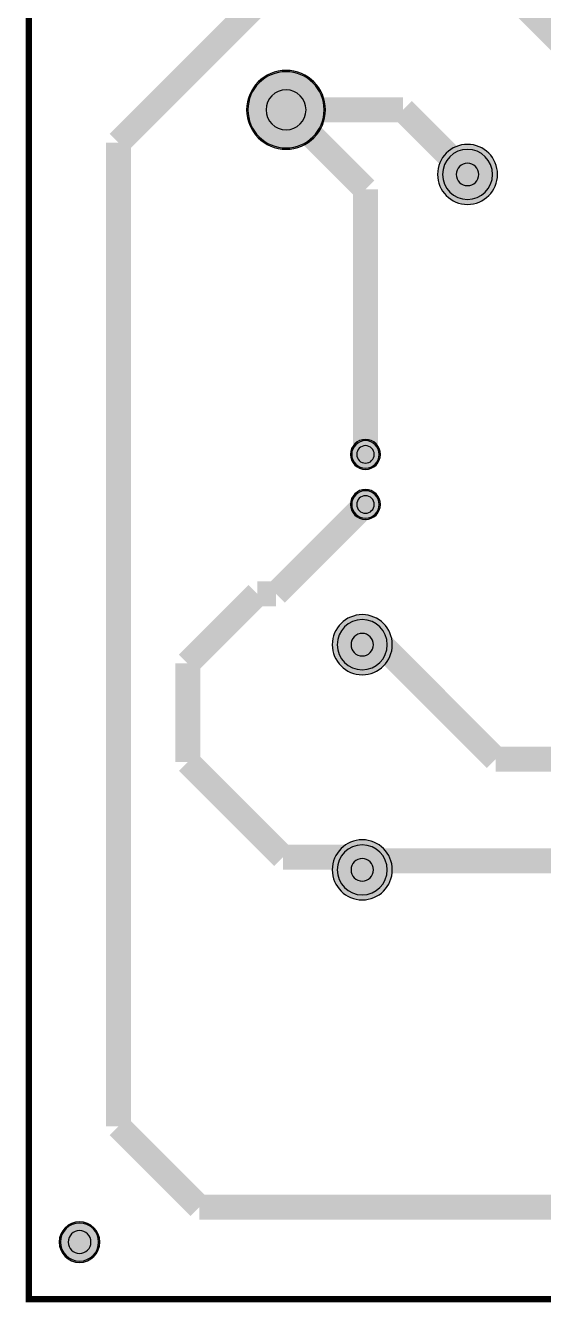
# Model space of a CAD drawing. Header units: millimetres. Extents: x -49.8 to 36.4, y -80.6 to -3.6.
# Drawn here: x -49.8 to -29.1, y -80.6 to -29.6 of the extents above; entities that cross this region are included whole.
import ezdxf

# ---------------------------------------------------------------- set-up
doc = ezdxf.new("R2010")
doc.units = ezdxf.units.MM
doc.header["$MEASUREMENT"] = 0
for name, color, linetype, true_color in [('Board-Outline-Layer', 7, 'Continuous', 0xff00ff), ('Bottom-Layer', 7, 'Continuous', 0x0000ff), ('Bottom-Paste-Mask-Layer', 7, 'Continuous', 0x800000), ('Bottom-Solder-Mask-Layer', 7, 'Continuous', 0xaa00ff), ('Hole-Layer', 7, 'Continuous', 0x222222), ('Multi-Layer', 7, 'Continuous', 0xc0c0c0), ('Top-Layer', 7, 'Continuous', 0xff0000), ('Top-Paste-Mask-Layer', 7, 'Continuous', 0x808080), ('Top-Solder-Mask-Layer', 7, 'Continuous', 0x800080)]:
    doc.layers.add(name, color=color, linetype=linetype, true_color=true_color)

msp = doc.modelspace()

# ---------------------------------------------------------------- hatches: boundary and pattern name
at = {"layer": 'Bottom-Layer'}
for points in [[(-40.894, -32.98, 1), (-37.846, -32.98, 1)], [(-33.114, -35.56, 1), (-31.114, -35.56, 1)], [(-36.745, -46.752, 1), (-35.645, -46.752, 1)], [(-36.745, -48.752, 1), (-35.645, -48.752, 1)], [(-37.322, -54.356, 1), (-35.322, -54.356, 1)], [(-37.322, -63.356, 1), (-35.322, -63.356, 1)], [(-48.387, -78.232, 1), (-46.863, -78.232, 1)]]:
    msp.add_hatch(color=256, dxfattribs=at).paths.add_polyline_path(points)
at = {"layer": 'Bottom-Paste-Mask-Layer'}
for points in [[(-40.894, -32.98, 1), (-37.846, -32.98, 1)], [(-33.114, -35.56, 1), (-31.114, -35.56, 1)], [(-36.745, -46.752, 1), (-35.645, -46.752, 1)], [(-36.745, -48.752, 1), (-35.645, -48.752, 1)], [(-37.322, -54.356, 1), (-35.322, -54.356, 1)], [(-37.322, -63.356, 1), (-35.322, -63.356, 1)], [(-48.387, -78.232, 1), (-46.863, -78.232, 1)]]:
    msp.add_hatch(color=256, dxfattribs=at).paths.add_polyline_path(points)
at = {"layer": 'Bottom-Solder-Mask-Layer'}
for points in [[(-40.945, -32.98, 1), (-37.795, -32.98, 1)], [(-33.314, -35.56, 1), (-30.914, -35.56, 1)], [(-36.795, -46.752, 1), (-35.595, -46.752, 1)], [(-36.795, -48.752, 1), (-35.595, -48.752, 1)], [(-37.522, -54.356, 1), (-35.122, -54.356, 1)], [(-37.522, -63.356, 1), (-35.122, -63.356, 1)], [(-48.438, -78.232, 1), (-46.812, -78.232, 1)]]:
    msp.add_hatch(color=256, dxfattribs=at).paths.add_polyline_path(points)
at = {"layer": 'Hole-Layer'}
for points in [[(-40.17, -32.98, 1), (-38.57, -32.98, 1)], [(-32.564, -35.56, 1), (-31.664, -35.56, 1)], [(-36.545, -46.752, 1), (-35.845, -46.752, 1)], [(-36.545, -48.752, 1), (-35.845, -48.752, 1)], [(-36.772, -54.356, 1), (-35.872, -54.356, 1)], [(-36.772, -63.356, 1), (-35.872, -63.356, 1)], [(-48.082, -78.232, 1), (-47.168, -78.232, 1)]]:
    msp.add_hatch(color=256, dxfattribs=at).paths.add_polyline_path(points)
at = {"layer": 'Multi-Layer'}
for points in [[(-40.894, -32.98, 1), (-37.846, -32.98, 1)], [(-40.894, -32.98, 1), (-37.846, -32.98, 1)], [(-40.894, -32.98, 1), (-37.846, -32.98, 1)], [(-33.114, -35.56, 1), (-31.114, -35.56, 1)], [(-33.114, -35.56, 1), (-31.114, -35.56, 1)], [(-33.114, -35.56, 1), (-31.114, -35.56, 1)], [(-36.745, -46.752, 1), (-35.645, -46.752, 1)], [(-36.745, -46.752, 1), (-35.645, -46.752, 1)], [(-36.745, -46.752, 1), (-35.645, -46.752, 1)], [(-36.745, -48.752, 1), (-35.645, -48.752, 1)], [(-36.745, -48.752, 1), (-35.645, -48.752, 1)], [(-36.745, -48.752, 1), (-35.645, -48.752, 1)], [(-37.322, -54.356, 1), (-35.322, -54.356, 1)], [(-37.322, -54.356, 1), (-35.322, -54.356, 1)], [(-37.322, -54.356, 1), (-35.322, -54.356, 1)], [(-37.322, -63.356, 1), (-35.322, -63.356, 1)], [(-37.322, -63.356, 1), (-35.322, -63.356, 1)], [(-37.322, -63.356, 1), (-35.322, -63.356, 1)], [(-48.387, -78.232, 1), (-46.863, -78.232, 1)], [(-48.387, -78.232, 1), (-46.863, -78.232, 1)], [(-48.387, -78.232, 1), (-46.863, -78.232, 1)]]:
    msp.add_hatch(color=256, dxfattribs=at).paths.add_polyline_path(points)
at = {"layer": 'Top-Layer'}
for points in [[(-40.894, -32.98, 1), (-37.846, -32.98, 1)], [(-33.114, -35.56, 1), (-31.114, -35.56, 1)], [(-36.745, -46.752, 1), (-35.645, -46.752, 1)], [(-36.745, -48.752, 1), (-35.645, -48.752, 1)], [(-37.322, -54.356, 1), (-35.322, -54.356, 1)], [(-37.322, -63.356, 1), (-35.322, -63.356, 1)], [(-48.387, -78.232, 1), (-46.863, -78.232, 1)]]:
    msp.add_hatch(color=256, dxfattribs=at).paths.add_polyline_path(points)
at = {"layer": 'Top-Paste-Mask-Layer'}
for points in [[(-40.894, -32.98, 1), (-37.846, -32.98, 1)], [(-33.114, -35.56, 1), (-31.114, -35.56, 1)], [(-36.745, -46.752, 1), (-35.645, -46.752, 1)], [(-36.745, -48.752, 1), (-35.645, -48.752, 1)], [(-37.322, -54.356, 1), (-35.322, -54.356, 1)], [(-37.322, -63.356, 1), (-35.322, -63.356, 1)], [(-48.387, -78.232, 1), (-46.863, -78.232, 1)]]:
    msp.add_hatch(color=256, dxfattribs=at).paths.add_polyline_path(points)
at = {"layer": 'Top-Solder-Mask-Layer'}
for points in [[(-40.945, -32.98, 1), (-37.795, -32.98, 1)], [(-33.314, -35.56, 1), (-30.914, -35.56, 1)], [(-36.795, -46.752, 1), (-35.595, -46.752, 1)], [(-36.795, -48.752, 1), (-35.595, -48.752, 1)], [(-37.522, -54.356, 1), (-35.122, -54.356, 1)], [(-37.522, -63.356, 1), (-35.122, -63.356, 1)], [(-48.438, -78.232, 1), (-46.812, -78.232, 1)]]:
    msp.add_hatch(color=256, dxfattribs=at).paths.add_polyline_path(points)

# ---------------------------------------------------------------- linework, layer by layer
at = {"layer": 'Board-Outline-Layer', "const_width": 0.254}
msp.add_lwpolyline([(-49.657, -80.518), (-49.657, -3.683), (36.322, -3.683), (36.322, -80.518)], close=True, dxfattribs=at)
at = {"layer": 'Bottom-Layer', "const_width": 1}
for points in [[(-39.751, -27.98), (-46.063, -34.292)], [(-27.305, -31.369), (-30.694, -27.98)], [(-39.37, -32.98), (-36.195, -36.155)], [(-39.37, -32.98), (-34.694, -32.98)], [(-34.694, -32.98), (-32.114, -35.56)], [(-46.063, -34.292), (-46.063, -73.606)], [(-36.195, -36.155), (-36.195, -46.752)], [(-36.195, -48.752), (-39.767, -52.324)], [(-40.513, -52.324), (-43.297, -55.108)], [(-39.767, -52.324), (-40.513, -52.324)], [(-36.322, -54.356), (-35.56, -54.356)], [(-35.56, -54.356), (-30.988, -58.928)], [(-43.297, -55.108), (-43.297, -59.045)], [(-43.297, -59.045), (-39.494, -62.848)], [(-30.988, -58.928), (-18.161, -58.928)], [(-39.494, -62.848), (-36.83, -62.848)], [(-36.83, -62.848), (-36.686, -62.992)], [(-36.686, -62.992), (-27.686, -62.992)], [(-46.063, -73.606), (-42.834, -76.835)], [(-42.834, -76.835), (-3.937, -76.835)]]:
    msp.add_lwpolyline(points, dxfattribs=at)
at = {"layer": 'Bottom-Layer'}
for points in [[(-40.894, -32.98, 1), (-37.846, -32.98, 1)], [(-33.114, -35.56, 1), (-31.114, -35.56, 1)], [(-37.322, -54.356, 1), (-35.322, -54.356, 1)], [(-37.322, -63.356, 1), (-35.322, -63.356, 1)], [(-48.387, -78.232, 1), (-46.863, -78.232, 1)]]:
    msp.add_lwpolyline(points, format="xyb", close=True, dxfattribs=at)
for points in [[(-36.745, -46.752, 1), (-35.645, -46.752), (-35.645, -46.752, 1), (-36.745, -46.752)], [(-36.745, -48.752, 1), (-35.645, -48.752), (-35.645, -48.752, 1), (-36.745, -48.752)]]:
    msp.add_lwpolyline(points, format="xyb", dxfattribs=at)
at = {"layer": 'Bottom-Paste-Mask-Layer'}
for points in [[(-40.894, -32.98, 1), (-37.846, -32.98, 1)], [(-33.114, -35.56, 1), (-31.114, -35.56, 1)], [(-37.322, -54.356, 1), (-35.322, -54.356, 1)], [(-37.322, -63.356, 1), (-35.322, -63.356, 1)], [(-48.387, -78.232, 1), (-46.863, -78.232, 1)]]:
    msp.add_lwpolyline(points, format="xyb", close=True, dxfattribs=at)
for points in [[(-36.745, -46.752, 1), (-35.645, -46.752), (-35.645, -46.752, 1), (-36.745, -46.752)], [(-36.745, -48.752, 1), (-35.645, -48.752), (-35.645, -48.752, 1), (-36.745, -48.752)]]:
    msp.add_lwpolyline(points, format="xyb", dxfattribs=at)
at = {"layer": 'Bottom-Solder-Mask-Layer'}
for points in [[(-40.945, -32.98, 1), (-37.795, -32.98), (-37.795, -32.98, 1), (-40.945, -32.98)], [(-36.795, -46.752, 1), (-35.595, -46.752), (-35.595, -46.752, 1), (-36.795, -46.752)], [(-36.795, -48.752, 1), (-35.595, -48.752), (-35.595, -48.752, 1), (-36.795, -48.752)], [(-48.438, -78.232, 1), (-46.812, -78.232), (-46.812, -78.232, 1), (-48.438, -78.232)]]:
    msp.add_lwpolyline(points, format="xyb", dxfattribs=at)
for points in [[(-33.314, -35.56, 1), (-30.914, -35.56, 1)], [(-37.522, -54.356, 1), (-35.122, -54.356, 1)], [(-37.522, -63.356, 1), (-35.122, -63.356, 1)]]:
    msp.add_lwpolyline(points, format="xyb", close=True, dxfattribs=at)
at = {"layer": 'Hole-Layer'}
for points in [[(-40.17, -32.98, 1), (-38.57, -32.98), (-38.57, -32.98, 1), (-40.17, -32.98)], [(-36.545, -46.752, 1), (-35.845, -46.752), (-35.845, -46.752, 1), (-36.545, -46.752)], [(-36.545, -48.752, 1), (-35.845, -48.752), (-35.845, -48.752, 1), (-36.545, -48.752)]]:
    msp.add_lwpolyline(points, format="xyb", dxfattribs=at)
for points in [[(-32.564, -35.56, 1), (-31.664, -35.56, 1)], [(-36.772, -54.356, 1), (-35.872, -54.356, 1)], [(-36.772, -63.356, 1), (-35.872, -63.356, 1)], [(-48.082, -78.232, 1), (-47.168, -78.232, 1)]]:
    msp.add_lwpolyline(points, format="xyb", close=True, dxfattribs=at)
at = {"layer": 'Multi-Layer'}
for points in [[(-40.894, -32.98, 1), (-37.846, -32.98, 1)], [(-40.894, -32.98, 1), (-37.846, -32.98, 1)], [(-40.894, -32.98, 1), (-37.846, -32.98, 1)], [(-33.114, -35.56, 1), (-31.114, -35.56, 1)], [(-33.114, -35.56, 1), (-31.114, -35.56, 1)], [(-33.114, -35.56, 1), (-31.114, -35.56, 1)], [(-37.322, -54.356, 1), (-35.322, -54.356, 1)], [(-37.322, -54.356, 1), (-35.322, -54.356, 1)], [(-37.322, -54.356, 1), (-35.322, -54.356, 1)], [(-37.322, -63.356, 1), (-35.322, -63.356, 1)], [(-37.322, -63.356, 1), (-35.322, -63.356, 1)], [(-37.322, -63.356, 1), (-35.322, -63.356, 1)], [(-48.387, -78.232, 1), (-46.863, -78.232, 1)], [(-48.387, -78.232, 1), (-46.863, -78.232, 1)], [(-48.387, -78.232, 1), (-46.863, -78.232, 1)]]:
    msp.add_lwpolyline(points, format="xyb", close=True, dxfattribs=at)
for points in [[(-36.745, -46.752, 1), (-35.645, -46.752), (-35.645, -46.752, 1), (-36.745, -46.752)], [(-36.745, -46.752, 1), (-35.645, -46.752), (-35.645, -46.752, 1), (-36.745, -46.752)], [(-36.745, -46.752, 1), (-35.645, -46.752), (-35.645, -46.752, 1), (-36.745, -46.752)], [(-36.745, -48.752, 1), (-35.645, -48.752), (-35.645, -48.752, 1), (-36.745, -48.752)], [(-36.745, -48.752, 1), (-35.645, -48.752), (-35.645, -48.752, 1), (-36.745, -48.752)], [(-36.745, -48.752, 1), (-35.645, -48.752), (-35.645, -48.752, 1), (-36.745, -48.752)]]:
    msp.add_lwpolyline(points, format="xyb", dxfattribs=at)
at = {"layer": 'Top-Layer'}
for points in [[(-40.894, -32.98, 1), (-37.846, -32.98, 1)], [(-33.114, -35.56, 1), (-31.114, -35.56, 1)], [(-37.322, -54.356, 1), (-35.322, -54.356, 1)], [(-37.322, -63.356, 1), (-35.322, -63.356, 1)], [(-48.387, -78.232, 1), (-46.863, -78.232, 1)]]:
    msp.add_lwpolyline(points, format="xyb", close=True, dxfattribs=at)
for points in [[(-36.745, -46.752, 1), (-35.645, -46.752), (-35.645, -46.752, 1), (-36.745, -46.752)], [(-36.745, -48.752, 1), (-35.645, -48.752), (-35.645, -48.752, 1), (-36.745, -48.752)]]:
    msp.add_lwpolyline(points, format="xyb", dxfattribs=at)
at = {"layer": 'Top-Paste-Mask-Layer'}
for points in [[(-40.894, -32.98, 1), (-37.846, -32.98, 1)], [(-33.114, -35.56, 1), (-31.114, -35.56, 1)], [(-37.322, -54.356, 1), (-35.322, -54.356, 1)], [(-37.322, -63.356, 1), (-35.322, -63.356, 1)], [(-48.387, -78.232, 1), (-46.863, -78.232, 1)]]:
    msp.add_lwpolyline(points, format="xyb", close=True, dxfattribs=at)
for points in [[(-36.745, -46.752, 1), (-35.645, -46.752), (-35.645, -46.752, 1), (-36.745, -46.752)], [(-36.745, -48.752, 1), (-35.645, -48.752), (-35.645, -48.752, 1), (-36.745, -48.752)]]:
    msp.add_lwpolyline(points, format="xyb", dxfattribs=at)
at = {"layer": 'Top-Solder-Mask-Layer'}
for points in [[(-40.945, -32.98, 1), (-37.795, -32.98), (-37.795, -32.98, 1), (-40.945, -32.98)], [(-36.795, -46.752, 1), (-35.595, -46.752), (-35.595, -46.752, 1), (-36.795, -46.752)], [(-36.795, -48.752, 1), (-35.595, -48.752), (-35.595, -48.752, 1), (-36.795, -48.752)], [(-48.438, -78.232, 1), (-46.812, -78.232), (-46.812, -78.232, 1), (-48.438, -78.232)]]:
    msp.add_lwpolyline(points, format="xyb", dxfattribs=at)
for points in [[(-33.314, -35.56, 1), (-30.914, -35.56, 1)], [(-37.522, -54.356, 1), (-35.122, -54.356, 1)], [(-37.522, -63.356, 1), (-35.122, -63.356, 1)]]:
    msp.add_lwpolyline(points, format="xyb", close=True, dxfattribs=at)

doc.saveas('drawing.dxf')
